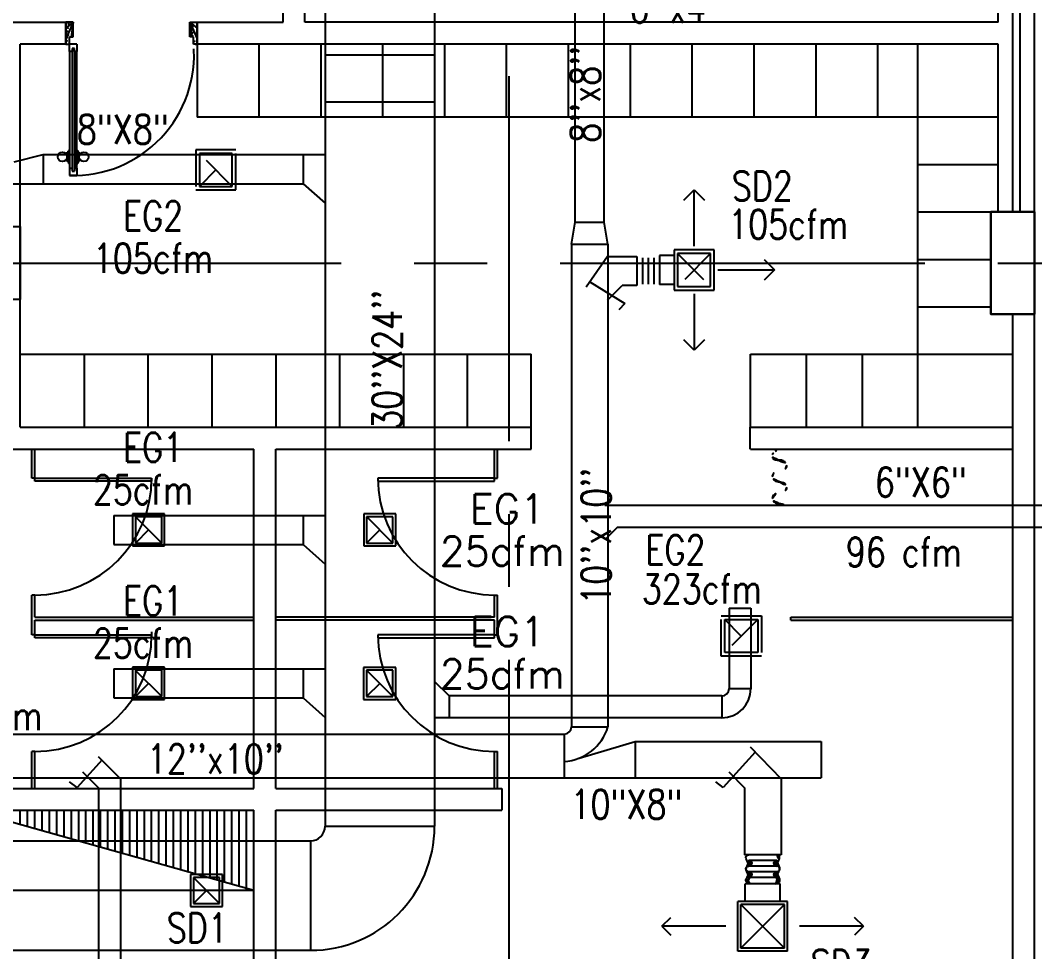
# Model space of a CAD drawing. Extents: x 417866029 to 417866302, y 43498040 to 43498122.
# Drawn here: x 417866065.78 to 417866072.73, y 43498079.19 to 43498085.57 of the extents above; entities that cross this region are included whole.
import ezdxf

# ---------------------------------------------------------------- set-up
doc = ezdxf.new("R2010")
doc.units = 0
doc.header["$MEASUREMENT"] = 0
doc.linetypes.add('CENTERX2', pattern=[4, 2.5, -0.5, 0.5, -0.5])
doc.linetypes.add('HIDDEN', pattern=[0.375, 0.25, -0.125])
for name, color, linetype in [('AXES', 11, 'CENTERX2'), ('COL', 7, 'CONTINUOUS'), ('CURT', 9, 'CONTINUOUS'), ('DOOR', 9, 'CONTINUOUS'), ('DUCT', 6, 'CONTINUOUS'), ('EXDUCT', 10, 'CONTINUOUS'), ('HAT', 11, 'CONTINUOUS'), ('INSUL', 9, 'CONTINUOUS'), ('LIFTS', 9, 'CONTINUOUS'), ('Locker', 9, 'CONTINUOUS'), ('M-AC-FLEX', 7, 'CONTINUOUS'), ('M-EGU.', 2, 'CONTINUOUS'), ('M-TEXT', 2, 'CONTINUOUS'), ('PART', 9, 'CONTINUOUS'), ('WALL', 9, 'CONTINUOUS')]:
    doc.layers.add(name, color=color, linetype=linetype)
doc.styles.add('ROMANS', font='ROMANS.shx', dxfattribs={"width": 0.6})

# ---------------------------------------------------------------- blocks, each defined once
blk = doc.blocks.new('A$C5C5B3FF0')
at = {"layer": 'CURT'}
for centre, major_axis, ratio, start_param, end_param in [((25.00001932731539, 356.2499591873493), (-79.05694150412074, 2.513103003620822e-10), 0.7499999999996767, 3.926990816990139, 4.390638425990737), ((62.87283277314418, 365.7181625487283), (-39.13549087497668, 1.866813954056444e-11), 0.7500000000002878, 1.419382029036834, 3.463343207986223), ((25.00001932735904, 356.249959187262), (79.05694150405377, 2.939142645029636e-10), 0.7499999999989068, 0.3217505543923103, 0.785398163395107), ((49.50293473272905, 299.999959187262), (49.50291540546459, 1.47870764494566e-11), 0.7499999999999273, 1.419382029036515, 3.141592653590179), ((50.0000193272499, 299.999959187262), (49.99999999998546, 1.274842183857765e-11), 0.750000000000218, 3.141592653590228, 4.712388980384499), ((50.00001932723535, 224.9999591872911), (-49.99999999998545, 1.480233443413359e-11), 0.7499999999996361, 3.141592653590187, 4.71238898038462), ((50.00001932722807, 224.999959187262), (49.99999999999272, 9.65089959987576e-12), 0.7499999999995272, 4.7123889803844, 6.283185307180105), ((50.00001932722807, 149.9999591872911), (49.99999999997817, 5.123985410231316e-11), 0.7500000000003274, 1.570796326794274, 3.141592653589202), ((50.00001932722807, 149.9999591872911), (49.99999999997817, 7.563680313578568e-12), 0.7500000000003274, 3.141592653590367, 4.712388980384431), ((50.00001932724263, 74.9999591873202), (49.99999999997817, 5.644680008780287e-11), 0.7499999999997454, -1.505240376786787e-12, 1.570796326794487), ((50.0000193272499, 74.9999591873202), (-49.99999999997089, 1.013939773070633e-11), 0.7499999999998544, 1.570796326795048, 3.141592653590063), ((50.0000193272499, -4.081265069544315e-05), (49.99999999998543, 6.369655643861124e-11), 0.7500000000002184, 1.570796326793941, 3.141592653588095)]:
    blk.add_ellipse(centre, major_axis=major_axis, ratio=ratio, start_param=start_param, end_param=end_param, dxfattribs=at)
blk = doc.blocks.new('DOOR90')
at = {"layer": 'DOOR', "color": 7, "linetype": 'ByBlock'}
for p, q in [((-150, 0), (0, 0)), ((-150, 0), (-150, -25)), ((0, -50), (-113.7099299924448, 0)), ((0, -50), (-40.1457343158545, 0)), ((0, -50), (0, 0)), ((-1000, -25), (-1050, -25)), ((-1050, -75), (-1050, -25)), ((-1050, -25), (-1050, -75)), ((-1000, -41.9999999999709), (-1020, -41.9999999999709)), ((-1020, -42), (-1020, -58)), ((-1000, -58), (-1020, -58)), ((-1000, -25), (-1000, -41.9999999999709)), ((-1000, -58), (-1000, -75)), ((-877.6424572214019, -17.79999999995925), (-967.6424572214019, -17.79999999995925)), ((-967.6424572214019, -25), (-967.6424572214019, -17.79999999995925)), ((-955.0424572214251, -8.799999999959255), (-890.2424572213786, -8.799999999959255)), ((-955.0424572214251, -17.79999999995925), (-955.0424572214251, -8.799999999959255)), ((-955.0424572214251, -17.79999999995925), (-890.2424572213786, -17.79999999995925)), ((-890.2424572213786, -17.79999999995925), (-890.2424572213786, -8.799999999959255)), ((-877.6424572214019, -25), (-877.6424572214019, -17.79999999995925)), ((-200, -25), (-150, -25)), ((-200, -42), (-200, -25)), ((-180, -42), (-200, -42)), ((-200, -58), (-180, -58)), ((-200, -75), (-200, -58)), ((-180, -58), (-180, -42)), ((-150, -25), (-100, -25)), ((-150, -75), (-150, -25)), ((-100, -25), (-100, -50)), ((0, -50), (-100, -36.64271395650576)), ((-100, -50), (0, -50)), ((-1000, -75), (-1050, -74.99999999947613)), ((-967.6424572214019, -75), (-967.6424572214019, -82.20000000004075)), ((-877.6424572214019, -82.20000000004075), (-967.6424572214019, -82.20000000004075)), ((-955.0424572214251, -82.20000000004075), (-890.2424572213786, -82.20000000004075)), ((-955.0424572214251, -82.20000000004075), (-955.0424572214251, -91.20000000004075)), ((-955.0424572214251, -91.20000000004075), (-890.2424572213786, -91.20000000004075)), ((-890.2424572213786, -82.20000000004075), (-890.2424572213786, -91.20000000004075)), ((-877.6424572214019, -75), (-877.6424572214019, -82.20000000004075)), ((-150, -75), (-200, -75)), ((-150, -875), (-100, -875)), ((-150, -900), (-150, -875)), ((-150, -900), (0, -900)), ((0, -900), (-150, -900)), ((0, -850), (-113.7099299924448, -900)), ((-100, -875), (-100, -850)), ((0, -850), (-100, -863.3572860434942)), ((-100, -850), (0, -850)), ((0, -850), (-40.1457343158545, -900)), ((0, -850), (0, -900))]:
    blk.add_line(p, q, dxfattribs=at)
at = {"layer": 'DOOR', "linetype": 'ByBlock'}
for p, q in [((-200, -25), (-1000, -25)), ((-200, -42), (-1000, -41.9999999999709)), ((-200, -58), (-1000, -58)), ((-1000, -75), (-200, -75))]:
    blk.add_line(p, q, dxfattribs=at)
at = {"layer": 'DOOR', "color": 7, "linetype": 'ByBlock'}
for centre in [(-922.6424572214019, 23.53094421501737), (-922.6424572214019, -123.5309442149592)]:
    blk.add_circle(centre, 32.39999999998526, dxfattribs=at)
for centre, radius, start, end in [((0, -50), 154.4019578127773, 161.1052885482714, 166.2857707768669), ((0, -50), 94.40195781277725, 148.0181880328085, 180), ((0, -50), 134.4019578127773, 158.159849394549, 169.2800236450682), ((0, -50), 114.4019578127773, 154.0838418822192, 167.37742587102), ((0, -50), 74.40195781277725, 137.7764264185456, 180), ((0, -50), 54.40195781277725, 113.2073828924446, 180), ((0, -50), 34.40195781277725, 90, 180), ((0, -50), 14.40195781277725, 90, 180), ((0, -850), 154.4019578127773, 193.7142292231331, 198.8947114517286), ((0, -850), 134.4019578127773, 190.7199763549318, 201.840150605451), ((0, -850), 94.40195781277725, 180, 211.9818119671915), ((0, -850), 74.40195781277725, 180, 222.2235735814543), ((0, -850), 54.40195781277725, 180, 246.7926171075554), ((0, -850), 34.40195781277725, 180, 270), ((0, -850), 14.40195781277725, 180, 270)]:
    blk.add_arc(centre, radius, start, end, dxfattribs=at)
at = {"layer": 'DOOR', "linetype": 'HIDDEN', "ltscale": 0.5}
blk.add_arc((-222.2222222220153, -49.99999999976717), 828.155208510499, 178.270116378131, 275.0030377036063, dxfattribs=at)
blk = doc.blocks.new('C11')
at = {"layer": 'HAT'}
h = blk.add_hatch(dxfattribs=at)
h.set_pattern_fill('ANSI31', color=256, scale=300, style=0)
h.set_pattern_definition([(45, (-248556.1822811713, -75061.0053373936), (-26.51650429449553, 26.51650429449553), [])])
h.paths.add_polyline_path([(300.0000000000291, 700), (-2.91038304567337e-11, 700), (0, 349.9999999998981), (300.0000000000291, 349.9999999998981)])
h.paths.add_polyline_path([(300, 349.9999999998981), (-2.91038304567337e-11, 349.9999999998981), (-2.91038304567337e-11, 0), (300.0000000000291, 0)])
at = {"layer": 'COL'}
blk.add_lwpolyline([(300.0000000000291, 700), (299.9999999999709, 0), (0, 0), (0, 700)], close=True, dxfattribs=at)

msp = doc.modelspace()

# ---------------------------------------------------------------- linework, layer by layer
at = {"layer": 'AXES'}
for p, q in [((417866072.7336888, 43498039.82212118), (417866072.7336888, 43498117.95885224)), ((417866069.1336889, 43498046.68641482), (417866069.1336889, 43498105.50641482)), ((417866029.482244, 43498083.90641482), (417866098.5736889, 43498083.90641482))]:
    msp.add_line(p, q, dxfattribs=at)
at = {"layer": 'DUCT', "linetype": 'ByBlock'}
for p, q in [((417866069.7851197, 43498084.18712007), (417866069.7851197, 43498092.72704075)), ((417866069.5851197, 43498084.18712007), (417866069.5851197, 43498089.88714946)), ((417866069.5601197, 43498084.03639407), (417866069.5851197, 43498084.18712007)), ((417866069.5851197, 43498084.18712007), (417866069.7851197, 43498084.18712007)), ((417866069.8101197, 43498084.03639407), (417866069.7851197, 43498084.18712007)), ((417866069.5601197, 43498084.03639407), (417866069.5601197, 43498080.72799453)), ((417866069.5601197, 43498084.03639407), (417866069.8101197, 43498084.03639407)), ((417866069.8101197, 43498084.03639407), (417866069.8101197, 43498080.72799664)), ((417866069.8069371, 43498083.95165813), (417866069.6599482, 43498083.74173628)), ((417866069.8069371, 43498083.95165813), (417866070.0069371, 43498083.95165813)), ((417866070.0069371, 43498083.95165813), (417866070.0069371, 43498083.75165813)), ((417866069.6857093, 43498083.77852687), (417866069.9250448, 43498083.62834454)), ((417866069.8069371, 43498083.65165813), (417866069.9069371, 43498083.75165813)), ((417866070.0069371, 43498083.75165813), (417866069.9069371, 43498083.75165813)), ((417866069.9250448, 43498083.62834454), (417866069.8843341, 43498083.58670884)), ((417866073.1595376, 43498082.244356), (417866069.7898627, 43498082.244356)), ((417866069.8738823, 43498082.094356), (417866069.7898627, 43498082.01042342)), ((417866073.1595376, 43498082.094356), (417866069.8738823, 43498082.094356)), ((417866069.5601197, 43498080.72799453), (417866069.8101195, 43498080.72799451)), ((417866064.442566, 43498080.67799453), (417866069.5101197, 43498080.67799453)), ((417866069.5101197, 43498080.67799453), (417866069.5101197, 43498080.37799453)), ((417866069.6138254, 43498080.51362051), (417866069.9975659, 43498080.62799453)), ((417866069.9975658, 43498080.62799453), (417866071.2718581, 43498080.62799453)), ((417866069.9975658, 43498080.62799453), (417866069.9975659, 43498080.37799453)), ((417866070.7852798, 43498080.59032824), (417866070.995957, 43498080.37256298)), ((417866071.2718581, 43498080.62799453), (417866071.2718581, 43498080.37799454)), ((417866066.3167328, 43498080.5251186), (417866066.4692885, 43498080.37256292)), ((417866070.8189487, 43498080.55552649), (417866070.5992463, 43498080.31244644)), ((417866066.3445456, 43498080.50271263), (417866066.1725778, 43498080.31244644)), ((417866064.442566, 43498080.37799453), (417866071.2718581, 43498080.37799454)), ((417866066.2106668, 43498080.41905259), (417866066.3192886, 43498080.31043081)), ((417866070.6373352, 43498080.41905259), (417866070.745957, 43498080.31043079)), ((417866066.1725778, 43498080.31244644), (417866066.1219897, 43498080.35058334)), ((417866066.3192886, 43498080.31043081), (417866066.3192886, 43498078.98469211)), ((417866066.4692885, 43498080.37256292), (417866066.4692885, 43498078.98469211)), ((417866070.5992463, 43498080.31244644), (417866070.5486582, 43498080.35058334)), ((417866070.745957, 43498080.31043079), (417866070.745957, 43498079.85192853)), ((417866070.995957, 43498080.37256298), (417866070.995957, 43498079.85192853)), ((417866070.995957, 43498079.85192853), (417866070.745957, 43498079.85192853))]:
    msp.add_line(p, q, dxfattribs=at)
for centre, radius, start, end in [((417866069.5101197, 43498080.72799453), 0.05, 270, 0), ((417866069.4898822, 43498080.82416715), 0.3343667776217911, 273.4699403049584, 343.2841058060724)]:
    msp.add_arc(centre, radius, start, end, dxfattribs=at)
at = {"layer": 'EXDUCT', "linetype": 'ByBlock'}
for p, q in [((417866067.8718565, 43498096.27692883), (417866067.8718565, 43498080.04631826)), ((417866068.6218565, 43498090.4470652), (417866068.6218565, 43498080.04631826)), ((417866067.8718565, 43498085.33318222), (417866068.6218565, 43498085.33318222)), ((417866067.8718565, 43498085.01100264), (417866068.6218565, 43498085.01100264)), ((417866065.741087, 43498084.60022485), (417866065.941087, 43498084.65022485)), ((417866065.941087, 43498084.65022485), (417866067.8718565, 43498084.65022486)), ((417866065.941087, 43498084.65022485), (417866065.941087, 43498084.45022485)), ((417866067.7218565, 43498084.65022485), (417866067.7218564, 43498084.45022485)), ((417866064.451139, 43498084.45022485), (417866067.7218564, 43498084.45022485)), ((417866067.7218565, 43498084.45022485), (417866067.8718565, 43498084.31629307)), ((417866066.4235302, 43498082.17737832), (417866066.4235301, 43498081.97737832)), ((417866066.4235302, 43498082.17737832), (417866067.8718565, 43498082.17737832)), ((417866067.7218565, 43498082.17737831), (417866067.7218564, 43498081.97737832)), ((417866066.4235301, 43498081.97737832), (417866067.7218564, 43498081.97737832)), ((417866067.7218565, 43498081.97737832), (417866067.8718565, 43498081.84344653)), ((417866070.6395828, 43498081.54243029), (417866070.6395828, 43498080.98967016)), ((417866070.6395828, 43498081.54243029), (417866070.7895827, 43498081.54243029)), ((417866070.7895827, 43498081.54243029), (417866070.7895827, 43498080.98957541)), ((417866066.4235302, 43498081.12595525), (417866066.4235301, 43498080.92595524)), ((417866066.4235302, 43498081.12595525), (417866067.8718565, 43498081.12595525)), ((417866067.7218565, 43498081.12595524), (417866067.7218564, 43498080.92595524)), ((417866068.7218565, 43498080.93967015), (417866068.6218565, 43498081.03967011)), ((417866070.5896026, 43498080.93967016), (417866068.7218565, 43498080.93967016)), ((417866068.7218565, 43498080.93967015), (417866068.7218565, 43498080.78967016)), ((417866070.5895827, 43498080.93967017), (417866070.5895827, 43498080.78967016)), ((417866070.6395828, 43498080.98967016), (417866070.7895827, 43498080.98967016)), ((417866066.4235301, 43498080.92595524), (417866067.7218564, 43498080.92595524)), ((417866067.7218565, 43498080.92595524), (417866067.8718565, 43498080.79202346)), ((417866070.5895827, 43498080.78967016), (417866068.6218565, 43498080.78967016)), ((417866067.8718565, 43498080.04631826), (417866067.8718565, 43498080.04631826)), ((417866067.8718565, 43498080.04631826), (417866068.6218565, 43498080.04631826)), ((417866060.0126837, 43498079.94631826), (417866067.7718565, 43498079.94631826)), ((417866067.7718565, 43498079.94631826), (417866067.7718565, 43498079.19631826)), ((417866059.2950543, 43498079.19631826), (417866067.7718565, 43498079.19631826))]:
    msp.add_line(p, q, dxfattribs=at)
for centre, radius in [((417866070.5895827, 43498080.98967016), 0.05), ((417866070.5895827, 43498080.98967016), 0.2), ((417866067.7718565, 43498080.04631826), 0.1), ((417866067.7718565, 43498080.04631826), 0.85)]:
    msp.add_arc(centre, radius, 270, 0, dxfattribs=at)
at = {"layer": 'INSUL'}
for p, q in [((417866072.5836889, 43498084.25641482), (417866072.5836889, 43498086.45641482)), ((417866072.6336888, 43498084.25641482), (417866072.6336888, 43498086.45641482))]:
    msp.add_line(p, q, dxfattribs=at)
at = {"layer": 'LIFTS', "color": 11}
for p, q in [((417866067.3836888, 43498079.60641482), (417866065.4336888, 43498080.15641482)), ((417866065.7836888, 43498080.05769687), (417866065.7836888, 43498080.15641482)), ((417866065.8336889, 43498080.04359431), (417866065.8336889, 43498080.15641482)), ((417866065.8836888, 43498080.02949174), (417866065.8836888, 43498080.15641482)), ((417866065.9336888, 43498080.01538918), (417866065.9336888, 43498080.15641482)), ((417866065.9836888, 43498080.00128662), (417866065.9836888, 43498080.15641482)), ((417866066.0336888, 43498079.98718405), (417866066.0336888, 43498080.15641482)), ((417866066.0836889, 43498079.97308148), (417866066.0836889, 43498080.15641482)), ((417866066.1336888, 43498079.95897892), (417866066.1336888, 43498080.15641482)), ((417866066.1336888, 43498079.95897892), (417866066.1336888, 43498080.15641482)), ((417866066.1836888, 43498079.94487636), (417866066.1836888, 43498080.15641482)), ((417866066.2336888, 43498079.93077379), (417866066.2336888, 43498080.15641482)), ((417866066.2836888, 43498079.91667123), (417866066.2836888, 43498080.15641482)), ((417866066.3336889, 43498079.90256867), (417866066.3336889, 43498080.15641482)), ((417866066.3336889, 43498079.90256867), (417866066.3336889, 43498080.15641482)), ((417866066.3836888, 43498079.8884661), (417866066.3836888, 43498080.15641482)), ((417866066.4336888, 43498079.87436354), (417866066.4336888, 43498080.15641482)), ((417866066.4836888, 43498079.86026097), (417866066.4836888, 43498080.15641482)), ((417866066.5336888, 43498079.84615841), (417866066.5336888, 43498080.15641482)), ((417866066.5336888, 43498079.84615841), (417866066.5336888, 43498080.15641482)), ((417866066.5836889, 43498079.83205584), (417866066.5836889, 43498080.15641482)), ((417866066.6336888, 43498079.81795328), (417866066.6336888, 43498080.15641482)), ((417866066.6836888, 43498079.80385072), (417866066.6836888, 43498080.15641482)), ((417866066.7336888, 43498079.78974815), (417866066.7336888, 43498080.15641482)), ((417866066.7336888, 43498079.78974815), (417866066.7336888, 43498080.15641482)), ((417866066.7836888, 43498079.77564559), (417866066.7836888, 43498080.15641482)), ((417866066.8336889, 43498079.76154303), (417866066.8336889, 43498080.15641482)), ((417866066.8836888, 43498079.74744046), (417866066.8836888, 43498080.15641482)), ((417866066.9336888, 43498079.73333789), (417866066.9336888, 43498080.15641482)), ((417866066.9336888, 43498079.73333789), (417866066.9336888, 43498080.15641482)), ((417866066.9836888, 43498079.71923533), (417866066.9836888, 43498080.15641482)), ((417866067.0336888, 43498079.70513277), (417866067.0336888, 43498080.15641482)), ((417866067.0836889, 43498079.6910302), (417866067.0836889, 43498080.15641482)), ((417866067.1336888, 43498079.67692764), (417866067.1336888, 43498080.15641482)), ((417866067.1336888, 43498079.67692764), (417866067.1336888, 43498080.15641482)), ((417866067.1836888, 43498079.66282508), (417866067.1836888, 43498080.15641482)), ((417866067.2336888, 43498079.64872251), (417866067.2336888, 43498080.15641482)), ((417866067.2836888, 43498079.63461995), (417866067.2836888, 43498080.15641482)), ((417866067.3336889, 43498079.60641482), (417866067.3336889, 43498080.15641482)), ((417866067.3836888, 43498079.60641482), (417866065.4336888, 43498079.60641482))]:
    msp.add_line(p, q, dxfattribs=at)
at = {"layer": 'LIFTS', "color": 8}
msp.add_line((417866065.9336888, 43498080.01538918), (417866065.9336888, 43498080.15641482), dxfattribs=at)
at = {"layer": 'Locker', "linetype": 'ByBlock', "ltscale": 0.3}
for p, q in [((417866066.9961888, 43498085.40641482), (417866066.9961888, 43498084.90641482)), ((417866067.4201472, 43498084.90641482), (417866067.4201472, 43498085.40641482)), ((417866067.8441055, 43498084.90641482), (417866067.8441055, 43498085.40641482)), ((417866068.2680638, 43498084.90641482), (417866068.2680638, 43498085.40641482)), ((417866068.6920221, 43498084.90641482), (417866068.6920221, 43498085.40641482)), ((417866069.1159805, 43498084.90641482), (417866069.1159805, 43498085.40641482)), ((417866069.5399388, 43498084.90641482), (417866069.5399388, 43498085.40641482)), ((417866069.9638972, 43498084.90641482), (417866069.9638972, 43498085.40641482)), ((417866070.3878555, 43498084.90641482), (417866070.3878555, 43498085.40641482)), ((417866070.8118138, 43498084.90641482), (417866070.8118138, 43498085.40641482)), ((417866071.2357722, 43498084.90641482), (417866071.2357722, 43498085.40641482)), ((417866071.6597305, 43498084.90641482), (417866071.6597305, 43498085.40641482)), ((417866071.9336888, 43498082.78141482), (417866071.9336888, 43498085.40641482)), ((417866072.4836888, 43498084.90641482), (417866066.9961888, 43498084.90641482)), ((417866071.9336888, 43498084.58141482), (417866072.4836888, 43498084.58141482)), ((417866071.9336888, 43498084.25641482), (417866072.4336888, 43498084.25641482)), ((417866071.9336888, 43498083.93141482), (417866072.4336888, 43498083.93141482)), ((417866071.9336888, 43498083.60641482), (417866072.4336888, 43498083.60641482)), ((417866065.7836888, 43498083.28141482), (417866069.2836888, 43498083.28141482)), ((417866066.2211888, 43498083.28141482), (417866066.2211888, 43498082.78141482)), ((417866066.6586888, 43498083.28141482), (417866066.6586888, 43498082.78141482)), ((417866067.0961888, 43498083.28141482), (417866067.0961888, 43498082.78141482)), ((417866067.5336888, 43498083.28141482), (417866067.5336888, 43498082.78141482)), ((417866067.9711888, 43498083.28141482), (417866067.9711888, 43498082.78141482)), ((417866068.4086888, 43498083.28141482), (417866068.4086888, 43498082.78141482)), ((417866068.8461888, 43498083.28141482), (417866068.8461888, 43498082.78141482)), ((417866069.2836888, 43498082.78141482), (417866069.2836888, 43498083.28141482)), ((417866070.7857919, 43498083.28141482), (417866072.5836889, 43498083.28141482)), ((417866070.7857919, 43498082.78141482), (417866070.7857919, 43498083.28141482)), ((417866071.1684242, 43498083.28141482), (417866071.1684242, 43498082.78141482)), ((417866071.5510565, 43498083.28141482), (417866071.5510565, 43498082.78141482))]:
    msp.add_line(p, q, dxfattribs=at)
at = {"layer": 'M-AC-FLEX', "color": 11}
for p, q in [((417866070.0459371, 43498083.94215508), (417866070.0459371, 43498083.76116118)), ((417866070.0849371, 43498083.94215508), (417866070.0849371, 43498083.76116118)), ((417866070.1239371, 43498083.94215508), (417866070.1239371, 43498083.76116118)), ((417866070.162937, 43498083.94215508), (417866070.162937, 43498083.76116118)), ((417866070.9664539, 43498079.81292862), (417866070.77546, 43498079.81292862)), ((417866070.9664539, 43498079.77392858), (417866070.77546, 43498079.77392858)), ((417866070.9664539, 43498079.73492861), (417866070.77546, 43498079.73492861)), ((417866070.9664539, 43498079.69592857), (417866070.77546, 43498079.69592857))]:
    msp.add_line(p, q, dxfattribs=at)
at = {"layer": 'M-AC-FLEX'}
for points in [[(417866070.0069371, 43498083.94215508, 1), (417866070.0459371, 43498083.94215508, -0.9999999999999997), (417866070.0849371, 43498083.94215508)], [(417866070.1239371, 43498083.94215508, -1), (417866070.0849371, 43498083.94215508, 0.9999999999999997), (417866070.0459371, 43498083.94215508)], [(417866070.0849371, 43498083.94215508, 1), (417866070.1239371, 43498083.94215508, -0.9999999999999997), (417866070.1629371, 43498083.94215508, 0.0006182092030021329), (417866070.1629372, 43498083.94210686, 0.0006182092030021329)], [(417866070.1627231, 43498083.94503556, 0.928469073725578), (417866070.1239371, 43498083.94215508, -0.0006182092030021329), (417866070.123937, 43498083.94210686)], [(417866070.0069371, 43498083.76116118, -1), (417866070.0459371, 43498083.76116118, 0.9999999999999997), (417866070.0849371, 43498083.76116118)], [(417866070.1239371, 43498083.76116118, 1), (417866070.0849371, 43498083.76116118, -0.9999999999999997), (417866070.0459371, 43498083.76116118)], [(417866070.0849371, 43498083.76116118, -1), (417866070.1239371, 43498083.76116118, 0.9999999999999997), (417866070.1629371, 43498083.76116118)], [(417866070.77546, 43498079.77392858, 1), (417866070.77546, 43498079.81292862, -0.9999999999999997), (417866070.77546, 43498079.85192859)], [(417866070.9664539, 43498079.77392858, -1), (417866070.9664539, 43498079.81292862, 0.9999999999999997), (417866070.9664539, 43498079.85192859, -0.0006182092030021329), (417866070.9664057, 43498079.85192865, -0.0006182092030021329)], [(417866070.9664539, 43498079.85192853, -1), (417866070.9664539, 43498079.81292856, 0.0006182092030021329), (417866070.9664057, 43498079.8129285)], [(417866070.77546, 43498079.81292862, -1), (417866070.77546, 43498079.77392858, 0.9999999999999997), (417866070.77546, 43498079.73492861)], [(417866070.77546, 43498079.69592857, 1), (417866070.77546, 43498079.73492861, -0.9999999999999997), (417866070.77546, 43498079.77392858)], [(417866070.9664539, 43498079.81292862, 1), (417866070.9664539, 43498079.77392858, -0.9999999999999997), (417866070.9664539, 43498079.73492861)], [(417866070.9664539, 43498079.69592857, -1), (417866070.9664539, 43498079.73492861, 0.9999999999999997), (417866070.9664539, 43498079.77392858)], [(417866070.77546, 43498079.73492861, -1), (417866070.77546, 43498079.69592857, 0.9999999999999997), (417866070.77546, 43498079.6569286)], [(417866070.7830682, 43498079.69747406, -0.1005385642704717), (417866070.77546, 43498079.69592863, 0.9999999999999997), (417866070.77546, 43498079.65692866)], [(417866070.7890701, 43498079.65139343, 0.1955720220206821), (417866070.77546, 43498079.65692866, -0.9999999999999997), (417866070.77546, 43498079.69592863)], [(417866070.7830682, 43498079.65538317, 0.1005385642704717), (417866070.77546, 43498079.6569286, -0.9999999999999997), (417866070.77546, 43498079.69592857)], [(417866070.9664539, 43498079.73492861, 1), (417866070.9664539, 43498079.69592857, -0.9999999999999997), (417866070.9664539, 43498079.6569286)], [(417866070.9528438, 43498079.65139343, -0.1955720220206821), (417866070.9664539, 43498079.65692866, 0.9999999999999997), (417866070.9664539, 43498079.69592863)], [(417866070.9630682, 43498079.65722477, 1.091277312640736), (417866070.9664539, 43498079.69592857)], [(417866070.9630682, 43498079.69563246, -1.091277312640736), (417866070.9664539, 43498079.65692866)]]:
    msp.add_lwpolyline(points, format="xyb", dxfattribs=at)
at = {"layer": 'M-EGU.', "linetype": 'HIDDEN'}
for p, q in [((417866066.985868, 43498084.68222997), (417866066.985868, 43498084.40722997)), ((417866067.260868, 43498084.68222997), (417866066.985868, 43498084.68222997)), ((417866067.235868, 43498084.43222997), (417866067.010868, 43498084.65722997)), ((417866067.260868, 43498084.40722997), (417866067.260868, 43498084.68222997)), ((417866066.985868, 43498084.40722997), (417866067.260868, 43498084.40722997)), ((417866070.2877231, 43498083.9715578), (417866070.2877231, 43498083.74655779)), ((417866070.5127231, 43498083.9715578), (417866070.2877231, 43498083.74655779)), ((417866070.2877231, 43498083.9715578), (417866070.5127231, 43498083.74655779)), ((417866070.5127231, 43498083.9715578), (417866070.2877231, 43498083.9715578)), ((417866070.5127231, 43498083.74655779), (417866070.5127231, 43498083.9715578)), ((417866070.2877231, 43498083.74655779), (417866070.5127231, 43498083.74655779)), ((417866066.5528432, 43498082.18756509), (417866066.5528432, 43498081.96756509)), ((417866066.7728432, 43498082.18756509), (417866066.5528432, 43498082.18756509)), ((417866066.7728432, 43498081.96756509), (417866066.7728432, 43498082.18756509)), ((417866068.1368565, 43498082.18756508), (417866068.1368565, 43498081.96756508)), ((417866068.3568565, 43498082.18756508), (417866068.1368565, 43498082.18756508)), ((417866068.3568565, 43498081.96756508), (417866068.3568565, 43498082.18756508)), ((417866066.7528432, 43498081.98756509), (417866066.5728431, 43498082.16756508)), ((417866068.3368565, 43498081.98756509), (417866068.1568565, 43498082.16756508)), ((417866066.5528432, 43498081.96756509), (417866066.7728432, 43498081.96756509)), ((417866068.1368565, 43498081.96756508), (417866068.3568565, 43498081.96756508)), ((417866070.5861441, 43498081.21270268), (417866070.5861441, 43498081.48770268)), ((417866070.5861441, 43498081.48770268), (417866070.8611441, 43498081.48770268)), ((417866070.8611441, 43498081.48770268), (417866070.8611441, 43498081.21270268)), ((417866070.8361441, 43498081.46270268), (417866070.6111441, 43498081.23770268)), ((417866070.8611441, 43498081.21270268), (417866070.5861441, 43498081.21270268)), ((417866066.5528432, 43498081.13614202), (417866066.5528432, 43498080.91614202)), ((417866066.7728432, 43498081.13614202), (417866066.5528432, 43498081.13614202)), ((417866066.7528432, 43498080.93614201), (417866066.5728431, 43498081.11614201)), ((417866066.7728432, 43498080.91614202), (417866066.7728432, 43498081.13614202)), ((417866068.1363114, 43498081.13559689), (417866068.1363114, 43498080.91559689)), ((417866068.3563114, 43498081.13559689), (417866068.1363114, 43498081.13559689)), ((417866068.3363114, 43498080.9355969), (417866068.1563114, 43498081.1155969)), ((417866068.3563114, 43498080.91559689), (417866068.3563114, 43498081.13559689)), ((417866066.5528432, 43498080.91614202), (417866066.7728432, 43498080.91614202)), ((417866068.1363114, 43498080.91559689), (417866068.3563114, 43498080.91559689)), ((417866066.9496718, 43498079.7164148), (417866066.9496718, 43498079.4964148)), ((417866067.1696718, 43498079.7164148), (417866066.9496718, 43498079.7164148)), ((417866067.1496718, 43498079.51641481), (417866066.9696718, 43498079.69641481)), ((417866067.1696718, 43498079.4964148), (417866067.1696718, 43498079.7164148)), ((417866066.9496718, 43498079.4964148), (417866067.1696718, 43498079.4964148))]:
    msp.add_line(p, q, dxfattribs=at)
at = {"layer": 'M-EGU.'}
for p, q in [((417866067.010868, 43498084.65722997), (417866067.010868, 43498084.43222997)), ((417866067.235868, 43498084.65722997), (417866067.010868, 43498084.65722997)), ((417866067.235868, 43498084.43222997), (417866067.235868, 43498084.65722997)), ((417866067.010868, 43498084.43222997), (417866067.235868, 43498084.43222997)), ((417866070.3295125, 43498084.33834712), (417866070.4002231, 43498084.4090578)), ((417866070.4002231, 43498084.02287543), (417866070.4002231, 43498084.4090578)), ((417866070.4002231, 43498084.4090578), (417866070.4709338, 43498084.33834712)), ((417866070.5377231, 43498083.99655779), (417866070.2627231, 43498083.99655779)), ((417866070.2627231, 43498083.99655779), (417866070.2627231, 43498083.7215578)), ((417866070.5377231, 43498083.7215578), (417866070.5377231, 43498083.99655779)), ((417866070.2627231, 43498083.9590578), (417866070.1627231, 43498083.9590578)), ((417866070.1627231, 43498083.9590578), (417866070.1627231, 43498083.7590578)), ((417866070.8795125, 43498083.92976847), (417866070.9502231, 43498083.8590578)), ((417866070.5640408, 43498083.8590578), (417866070.9502231, 43498083.8590578)), ((417866070.9502231, 43498083.8590578), (417866070.8795125, 43498083.78834712)), ((417866070.2627231, 43498083.7590578), (417866070.1627231, 43498083.7590578)), ((417866070.2627231, 43498083.7215578), (417866070.5377231, 43498083.7215578)), ((417866070.4002231, 43498083.69524016), (417866070.4002231, 43498083.30905779)), ((417866070.4002231, 43498083.30905779), (417866070.3295125, 43498083.37976848)), ((417866070.4709338, 43498083.37976848), (417866070.4002231, 43498083.30905779)), ((417866066.5728431, 43498082.16756508), (417866066.5728431, 43498081.98756509)), ((417866066.7528432, 43498082.16756508), (417866066.5728431, 43498082.16756508)), ((417866066.7528432, 43498081.98756509), (417866066.7528432, 43498082.16756508)), ((417866068.1568565, 43498082.16756508), (417866068.1568565, 43498081.98756509)), ((417866068.3368565, 43498082.16756508), (417866068.1568565, 43498082.16756508)), ((417866068.3368565, 43498081.98756509), (417866068.3368565, 43498082.16756508)), ((417866066.5728431, 43498081.98756509), (417866066.7528432, 43498081.98756509)), ((417866068.1568565, 43498081.98756509), (417866068.3368565, 43498081.98756509)), ((417866070.6111441, 43498081.23770268), (417866070.6111441, 43498081.46270268)), ((417866070.6111441, 43498081.46270268), (417866070.8361441, 43498081.46270268)), ((417866070.8361441, 43498081.46270268), (417866070.8361441, 43498081.23770268)), ((417866070.8361441, 43498081.23770268), (417866070.6111441, 43498081.23770268)), ((417866066.5728431, 43498081.11614201), (417866066.5728431, 43498080.93614201)), ((417866066.7528432, 43498081.11614201), (417866066.5728431, 43498081.11614201)), ((417866066.7528432, 43498080.93614201), (417866066.7528432, 43498081.11614201)), ((417866068.1563114, 43498081.1155969), (417866068.1563114, 43498080.9355969)), ((417866068.3363114, 43498081.1155969), (417866068.1563114, 43498081.1155969)), ((417866068.3363114, 43498080.9355969), (417866068.3363114, 43498081.1155969)), ((417866066.5728431, 43498080.93614201), (417866066.7528432, 43498080.93614201)), ((417866068.1563114, 43498080.9355969), (417866068.3363114, 43498080.9355969)), ((417866066.9696718, 43498079.69641481), (417866066.9696718, 43498079.51641481)), ((417866067.1496718, 43498079.69641481), (417866066.9696718, 43498079.69641481)), ((417866067.1496718, 43498079.51641481), (417866067.1496718, 43498079.69641481)), ((417866070.9902458, 43498079.65139343), (417866070.7502458, 43498079.65139343)), ((417866070.7502458, 43498079.53139343), (417866070.7502458, 43498079.65139343)), ((417866070.9902458, 43498079.53139343), (417866070.9902458, 43498079.65139343)), ((417866066.9696718, 43498079.51641481), (417866067.1496718, 43498079.51641481)), ((417866070.6998458, 43498079.19059343), (417866070.6998458, 43498079.53139343)), ((417866071.0406458, 43498079.53139343), (417866070.6998458, 43498079.53139343)), ((417866071.0206458, 43498079.21059343), (417866070.7198458, 43498079.51139343)), ((417866071.0206458, 43498079.51139343), (417866070.7198458, 43498079.21059343)), ((417866070.7198458, 43498079.21059343), (417866070.7198458, 43498079.51139343)), ((417866071.0206458, 43498079.51139343), (417866070.7198458, 43498079.51139343)), ((417866071.0206458, 43498079.21059343), (417866071.0206458, 43498079.51139343)), ((417866071.0406458, 43498079.19059343), (417866071.0406458, 43498079.53139343)), ((417866070.1790458, 43498079.36099343), (417866070.2401398, 43498079.42208745)), ((417866071.5614458, 43498079.36099343), (417866071.5003518, 43498079.42208745)), ((417866070.6178535, 43498079.36099343), (417866070.1790458, 43498079.36099343)), ((417866070.1790458, 43498079.36099343), (417866070.2401398, 43498079.29989941)), ((417866071.5614458, 43498079.36099343), (417866071.1226381, 43498079.36099343)), ((417866071.5614458, 43498079.36099343), (417866071.5003518, 43498079.29989941)), ((417866071.0206458, 43498079.21059343), (417866070.7198458, 43498079.21059343)), ((417866071.0406458, 43498079.19059343), (417866070.6998458, 43498079.19059343))]:
    msp.add_line(p, q, dxfattribs=at)
at = {"layer": 'M-EGU.', "linetype": 'ByBlock'}
for p, q in [((417866067.123368, 43498084.54472997), (417866067.010868, 43498084.43222997)), ((417866066.6628432, 43498082.07756508), (417866066.5728431, 43498081.98756509)), ((417866068.2468565, 43498082.07756508), (417866068.1568565, 43498081.98756509)), ((417866070.7236441, 43498081.35020269), (417866070.6111441, 43498081.46270268)), ((417866066.6628432, 43498081.02614201), (417866066.5728431, 43498080.93614201)), ((417866068.2463114, 43498081.02559689), (417866068.1563114, 43498080.9355969)), ((417866067.0596718, 43498079.6064148), (417866066.9696718, 43498079.51641481))]:
    msp.add_line(p, q, dxfattribs=at)
at = {"layer": 'PART', "linetype": 'ByBlock'}
for p, q in [((417866065.8636888, 43498082.43141482), (417866065.8636888, 43498082.63141482)), ((417866065.8836888, 43498082.43141482), (417866065.8836888, 43498082.63141482)), ((417866069.0336888, 43498082.43141482), (417866069.0336888, 43498082.63141482)), ((417866069.0536888, 43498082.43141482), (417866069.0536888, 43498082.63141482)), ((417866065.8836888, 43498082.43141482), (417866065.8636888, 43498082.43141482)), ((417866065.8836888, 43498082.43141482), (417866066.6836888, 43498082.43141482)), ((417866065.8836888, 43498082.41141482), (417866065.8836888, 43498082.43141482)), ((417866066.6836888, 43498082.41141482), (417866065.8836888, 43498082.41141482)), ((417866066.6836888, 43498082.43141482), (417866066.6836888, 43498082.41141482)), ((417866069.0336888, 43498082.43141482), (417866068.2336888, 43498082.43141482)), ((417866068.2336888, 43498082.43141482), (417866068.2336888, 43498082.41141482)), ((417866068.2336888, 43498082.41141482), (417866069.0336888, 43498082.41141482)), ((417866069.0336888, 43498082.43141482), (417866069.0536888, 43498082.43141482)), ((417866069.0336888, 43498082.41141482), (417866069.0336888, 43498082.43141482)), ((417866065.8836888, 43498081.63141482), (417866065.8636888, 43498081.63141482)), ((417866065.8636888, 43498081.35891482), (417866065.8636888, 43498081.63141482)), ((417866065.8836888, 43498081.47891482), (417866065.8836888, 43498081.63141482)), ((417866069.0336888, 43498081.63141482), (417866069.0536888, 43498081.63141482)), ((417866069.0336888, 43498081.47891482), (417866069.0336888, 43498081.63141482)), ((417866069.0536888, 43498081.35891482), (417866069.0536888, 43498081.63141482)), ((417866065.8836888, 43498081.47891482), (417866067.3836888, 43498081.47891482)), ((417866065.8836888, 43498081.45891482), (417866067.3836888, 43498081.45891482)), ((417866065.8836888, 43498081.35891482), (417866065.8836888, 43498081.45891482)), ((417866069.0336888, 43498081.47891482), (417866067.5336888, 43498081.47891482)), ((417866069.0336888, 43498081.45891482), (417866067.5336888, 43498081.45891482)), ((417866069.0336888, 43498081.35891482), (417866069.0336888, 43498081.45891482)), ((417866071.0636888, 43498081.47891482), (417866072.5836889, 43498081.47891482)), ((417866071.0636888, 43498081.45891482), (417866071.0636888, 43498081.47891482)), ((417866071.0636888, 43498081.45891482), (417866072.5836889, 43498081.45891482)), ((417866065.8836888, 43498081.35891482), (417866065.8636888, 43498081.35891482)), ((417866065.8836888, 43498081.35891482), (417866066.6836888, 43498081.35891482)), ((417866065.8836888, 43498081.33891482), (417866065.8836888, 43498081.35891482)), ((417866066.6836888, 43498081.37999175), (417866066.6836888, 43498081.35999174)), ((417866066.6836888, 43498081.35891482), (417866066.6836888, 43498081.33891482)), ((417866069.0336888, 43498081.35891482), (417866068.2336888, 43498081.35891482)), ((417866068.2336888, 43498081.35891482), (417866068.2336888, 43498081.33891482)), ((417866069.0336888, 43498081.35891482), (417866069.0536888, 43498081.35891482)), ((417866069.0336888, 43498081.33891482), (417866069.0336888, 43498081.35891482)), ((417866066.6836888, 43498081.33891482), (417866065.8836888, 43498081.33891482)), ((417866068.2336888, 43498081.33891482), (417866069.0336888, 43498081.33891482)), ((417866065.8836888, 43498080.55891482), (417866065.8636888, 43498080.55891482)), ((417866065.8636888, 43498080.30641482), (417866065.8636888, 43498080.55891482)), ((417866065.8836888, 43498080.55891482), (417866065.8636888, 43498080.55891482)), ((417866065.8836888, 43498080.30641482), (417866065.8836888, 43498080.55891482)), ((417866069.0336888, 43498080.55891482), (417866069.0536888, 43498080.55891482)), ((417866069.0336888, 43498080.30641482), (417866069.0336888, 43498080.55891482)), ((417866069.0336888, 43498080.55891482), (417866069.0536888, 43498080.55891482)), ((417866069.0536888, 43498080.30641482), (417866069.0536888, 43498080.55891482))]:
    msp.add_line(p, q, dxfattribs=at)
for centre, start, end in [((417866065.8836888, 43498082.43141482), 270, 0), ((417866069.0336888, 43498082.43141482), 180, 270), ((417866065.8836888, 43498081.35891482), 270, 0), ((417866069.0336888, 43498081.35891482), 180, 270)]:
    msp.add_arc(centre, 0.8, start, end, dxfattribs=at)
at = {"layer": 'WALL'}
for p, q in [((417866067.5836889, 43498085.55641482), (417866067.5836889, 43498087.75641482)), ((417866067.7336888, 43498085.55641482), (417866067.7336888, 43498087.75641482)), ((417866072.4836888, 43498085.55641482), (417866072.4836888, 43498086.60641482)), ((417866072.7336888, 43498084.15641482), (417866072.7336888, 43498086.60641482)), ((417866065.3336889, 43498085.55641482), (417866066.0961888, 43498085.55641482)), ((417866066.0961888, 43498085.55641482), (417866066.0961888, 43498085.40641482)), ((417866066.9961888, 43498085.55641482), (417866066.9961888, 43498085.40641482)), ((417866066.9961888, 43498085.55641482), (417866067.5836889, 43498085.55641482)), ((417866072.4836888, 43498085.55641482), (417866067.7336888, 43498085.55641482)), ((417866066.0961888, 43498085.40641482), (417866065.7836888, 43498085.40641482)), ((417866065.7836888, 43498082.78141482), (417866065.7836888, 43498085.40641482)), ((417866072.4836888, 43498085.40641482), (417866066.9961888, 43498085.40641482)), ((417866072.4836888, 43498084.25941482), (417866072.4836888, 43498085.40641482)), ((417866072.5836889, 43498078.20641482), (417866072.5836889, 43498083.55641482)), ((417866072.7336888, 43498078.15641482), (417866072.7336888, 43498083.55628078)), ((417866065.7836888, 43498082.78141482), (417866069.2836888, 43498082.78141482)), ((417866070.7857919, 43498082.78141482), (417866072.5836889, 43498082.78141482)), ((417866064.9336888, 43498082.63141482), (417866067.3836888, 43498082.63141482)), ((417866067.3836888, 43498080.30641482), (417866067.3836888, 43498082.63141482)), ((417866067.5336888, 43498080.30641482), (417866067.5336888, 43498082.63141482)), ((417866067.5336888, 43498082.63141482), (417866069.2836888, 43498082.63141482)), ((417866070.7857919, 43498082.63141482), (417866072.5836889, 43498082.63141482)), ((417866067.3836888, 43498079.05641482), (417866067.3836888, 43498080.15641482)), ((417866067.5336888, 43498079.05641482), (417866067.5336888, 43498080.15641482))]:
    msp.add_line(p, q, dxfattribs=at)
at = {"layer": 'WALL', "linetype": 'ByBlock'}
for p, q in [((417866069.2836888, 43498082.63141482), (417866069.2836888, 43498082.78141482)), ((417866070.7837919, 43498082.63141482), (417866070.7837919, 43498082.78141482)), ((417866065.2836888, 43498080.30641482), (417866067.3836901, 43498080.30641482)), ((417866067.5336901, 43498080.30641482), (417866069.0836901, 43498080.30641482)), ((417866069.0836901, 43498080.30641482), (417866069.0836901, 43498080.15641482)), ((417866065.4336888, 43498080.15641482), (417866067.3836888, 43498080.15641482)), ((417866067.5336888, 43498080.15641482), (417866069.0836901, 43498080.15641482))]:
    msp.add_line(p, q, dxfattribs=at)
at = {"layer": 'WALL', "linetype": 'ByBlock', "ltscale": 0.3}
for points in [[(417866072.7336888, 43498084.25641482), (417866072.4336888, 43498084.25641482), (417866072.4336888, 43498083.55641482), (417866072.7336888, 43498083.55641482)], [(417866065.7836888, 43498083.65641482), (417866065.2836888, 43498083.65641482), (417866065.2836888, 43498084.15641482), (417866065.7836888, 43498084.15641482)]]:
    msp.add_lwpolyline(points, close=True, dxfattribs=at)

# ---------------------------------------------------------------- block references
at = {"layer": 'CURT', "linetype": 'ByBlock', "xscale": -0.0009999871253967285, "yscale": 0.001000002026557922, "zscale": 0.001}
msp.add_blockref('A$C5C5B3FF0', (417866071.0357919, 43498082.21891486), dxfattribs=at)
at = {"layer": 'DOOR', "color": 0, "linetype": 'ByBlock', "ltscale": 0.3, "xscale": 0.001000002026557922, "yscale": 0.001000002026557922, "zscale": 0.001, "rotation": 90}
msp.add_blockref('DOOR90', (417866066.0961888, 43498085.55641482), dxfattribs=at)
at = {"layer": 'HAT', "xscale": 0.0009999871253967285, "yscale": 0.001000002026557922, "zscale": 0.001}
msp.add_blockref('C11', (417866072.4336889, 43498083.55641482), dxfattribs=at)

# ---------------------------------------------------------------- texts
at = {"layer": 'M-TEXT', "style": 'ROMANS', "width": 0.8}
for s, p in [("6''x4''", (417866069.9553424, 43498085.55268398)), ('8"X8"', (417866066.1707731, 43498084.72242124)), ('SD2', (417866070.6590765, 43498084.33487586)), ('EG2', (417866066.4888455, 43498084.13027935)), ('105cfm', (417866070.6333846, 43498084.07225543)), ('105cfm', (417866066.281486, 43498083.83993743)), ('EG1', (417866066.4888455, 43498082.54310342)), ('6"X6"', (417866071.6389925, 43498082.30502339)), ('25cfm', (417866066.281486, 43498082.2527615)), ('EG2', (417866070.0673882, 43498081.84058252)), ('96 cfm', (417866071.4397731, 43498081.82583665)), ('323cfm', (417866070.0416963, 43498081.57312738)), ('EG1', (417866066.4888455, 43498081.49168035)), ('25cfm', (417866066.281486, 43498081.20133843)), ('758 cfm', (417866065.0022575, 43498080.70444611)), ("12''x10''", (417866066.6509316, 43498080.40844242)), ('10"X8"', (417866069.5534573, 43498080.09703717)), ('SD1', (417866066.787232, 43498079.25079439)), ('SD3', (417866071.2007537, 43498078.99995839))]:
    msp.add_text(s, height=0.2, dxfattribs=at).set_placement(p)
for s, p in [("8''x8''", (417866069.7563363, 43498084.73115)), ("30''X24''", (417866068.3973426, 43498082.76244412)), ("10''x10''", (417866069.8292105, 43498081.56421269))]:
    msp.add_text(s, height=0.2, rotation=90, dxfattribs=at).set_placement(p)
at = {"layer": 'M-TEXT', "style": 'ROMANS'}
for s, p in [('EG1', (417866068.8646027, 43498082.12228088)), ('25cfm', (417866068.6572432, 43498081.83193896)), ('EG1', (417866068.8646027, 43498081.28123093)), ('25cfm', (417866068.6572432, 43498080.99088901))]:
    msp.add_text(s, height=0.2, dxfattribs=at).set_placement(p)

doc.saveas('drawing.dxf')
